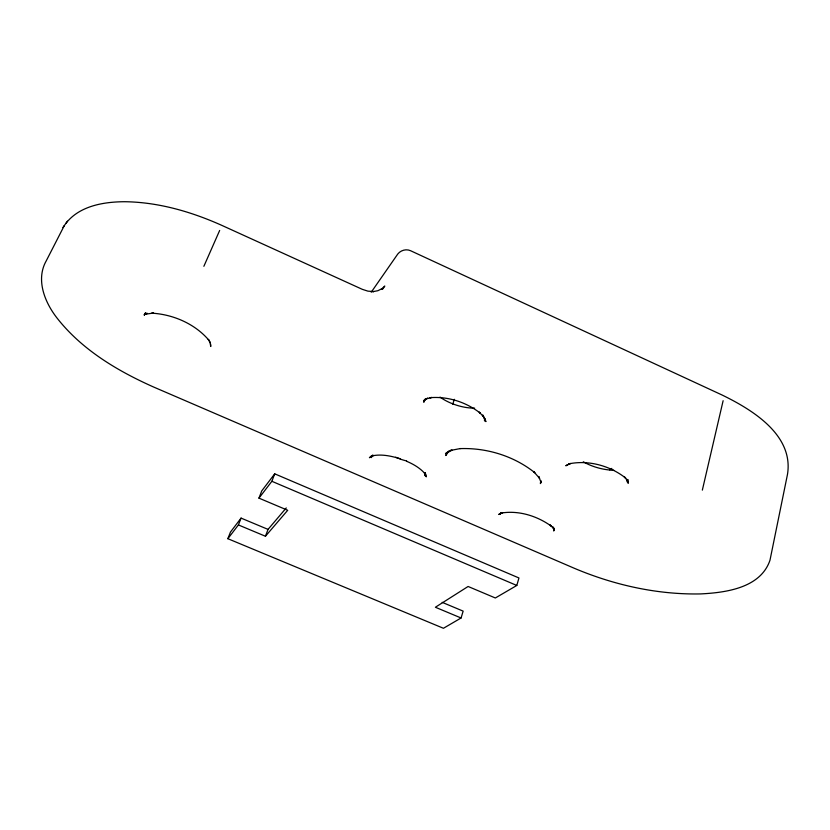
<?xml version="1.0" encoding="UTF-8"?>
<svg xmlns="http://www.w3.org/2000/svg" width="830" height="830" viewBox="0 0 830 830"><rect width="100%" height="100%" fill="white"/><g stroke="black" fill="none" stroke-linecap="round" stroke-linejoin="round"><path stroke-width="1.25" d="M484.544 418.061L484.533 420.986L484.917 418.559M554.067 528.119L553.714 531.003L554.004 528.793M540.351 483.579L540.672 481.421M425.458 473.525L425.064 475.735L425.168 472.633L426.288 476.825L424.379 472.986L425.707 474.47C420.686 468.4 413.734 464.271 406.544 461.241M627.75 479.667L627.221 481.971L627.843 479.595M702.346 490.125L723.127 400.703M461.075 617.987L435.387 607.249L468.11 586.478L495.344 597.984L516.8 585.461L518.947 577.971L274.72 473.837L261.74 490.914L258.96 498.135L287.709 510.284L265.444 536.242L238.407 524.944L227.856 538.701L443.438 628.279L461.075 617.987L463.15 611.129L442.183 602.341M452.734 404.179L454.342 399.313M265.444 536.242L268.038 529.395L286.267 507.929M258.96 498.135L271.867 481.296L274.72 473.837M238.407 524.944L241.074 518.107L268.038 529.395M227.856 538.701L230.46 532.061L241.074 518.107M203.869 266.306L219.66 230.45M446.831 453.419L445.803 455.494L447.982 452.36M64.335 225.542L46.19 260.952C35.545 279.845 44.903 302.649 57.197 318.243C81.973 349.804 117.507 370.948 153.695 387.06L574.485 568.353C614.262 585.14 657.443 594.778 700.717 593.917C725.949 592.62 760.591 588.003 769.991 560.209L787.483 474.397C793.885 435.055 752.405 409.761 722.069 395.007L410.591 250.722C406.171 248.689 400.745 250.245 397.778 254.011L371.218 292.222M424.846 400.029L423.725 402.218L425.489 398.867L423.808 400.6L427.668 398.006M372.255 455.629L371.207 457.621L372.877 455.048L369.412 457.683L373.127 455.743L371.145 456.106C380.897 453.688 391.023 455.95 400.423 458.814M144.296 315.016L145.52 312.879L144.213 314.902L146.267 313.159L144.462 314.663L147.367 313.346L145.302 314.197L153.55 313.055L151.734 313.159C173.418 314.394 195.538 324.032 209.513 340.954L208.247 339.377L210.239 342.749M66.068 223.146C79.763 205.747 103.968 201.794 124.832 201.721C158.509 202.157 191.481 211.764 222.035 225.47L362.326 289.338L367.908 291.143L373.666 291.569L372.691 291.683L377.858 290.718L382.381 288.467L381.302 289.38L384.798 286.06L382.557 289.214M62.935 227.503L67.458 221.185M500.065 514.154L501.351 512.567M449.02 450.866L445.492 453.647L452.111 450.161L450.078 450.545L460.411 448.532M609.697 469.853L611.835 468.411M500.573 513.376L498.747 514.486L502.7 512.691L500.832 513.127C518.418 510.087 537.062 515.866 551.359 526.189L550.155 524.954L553.755 528.72L552.853 526.894L554.43 530.287M567.772 464.561L565.79 465.765L570.594 463.482L568.581 463.908C588.335 459.758 610.009 465.651 625.727 478.111L624.264 476.804L627.957 481.234M425.707 399.054L431.683 397.456L429.836 397.715C447.847 396.138 466.356 402.145 480.487 413.33L479.232 412.105L483.662 416.93L485.924 421.609L482.728 414.99L483.662 416.93M459.945 448.625C486.619 447.619 513.998 456.002 534.883 472.768L533.586 471.492L539.614 478.371L538.66 476.451L541.212 482.759L540.849 480.477M395.661 457.226L400.942 459.312A27.919 11.589 18.8 0 0 406.648 460.961M271.867 481.296L516.8 585.461M209.845 341.69L210.737 346.483L210.644 344.087M626.858 479.252L628.227 483.288L627.76 480.923M474.646 408.132A31.25 14.484 17.9 0 1 440.035 397.093M613.775 470.237A31.052 13.778 14.7 0 1 583.293 461.75"/></g></svg>
